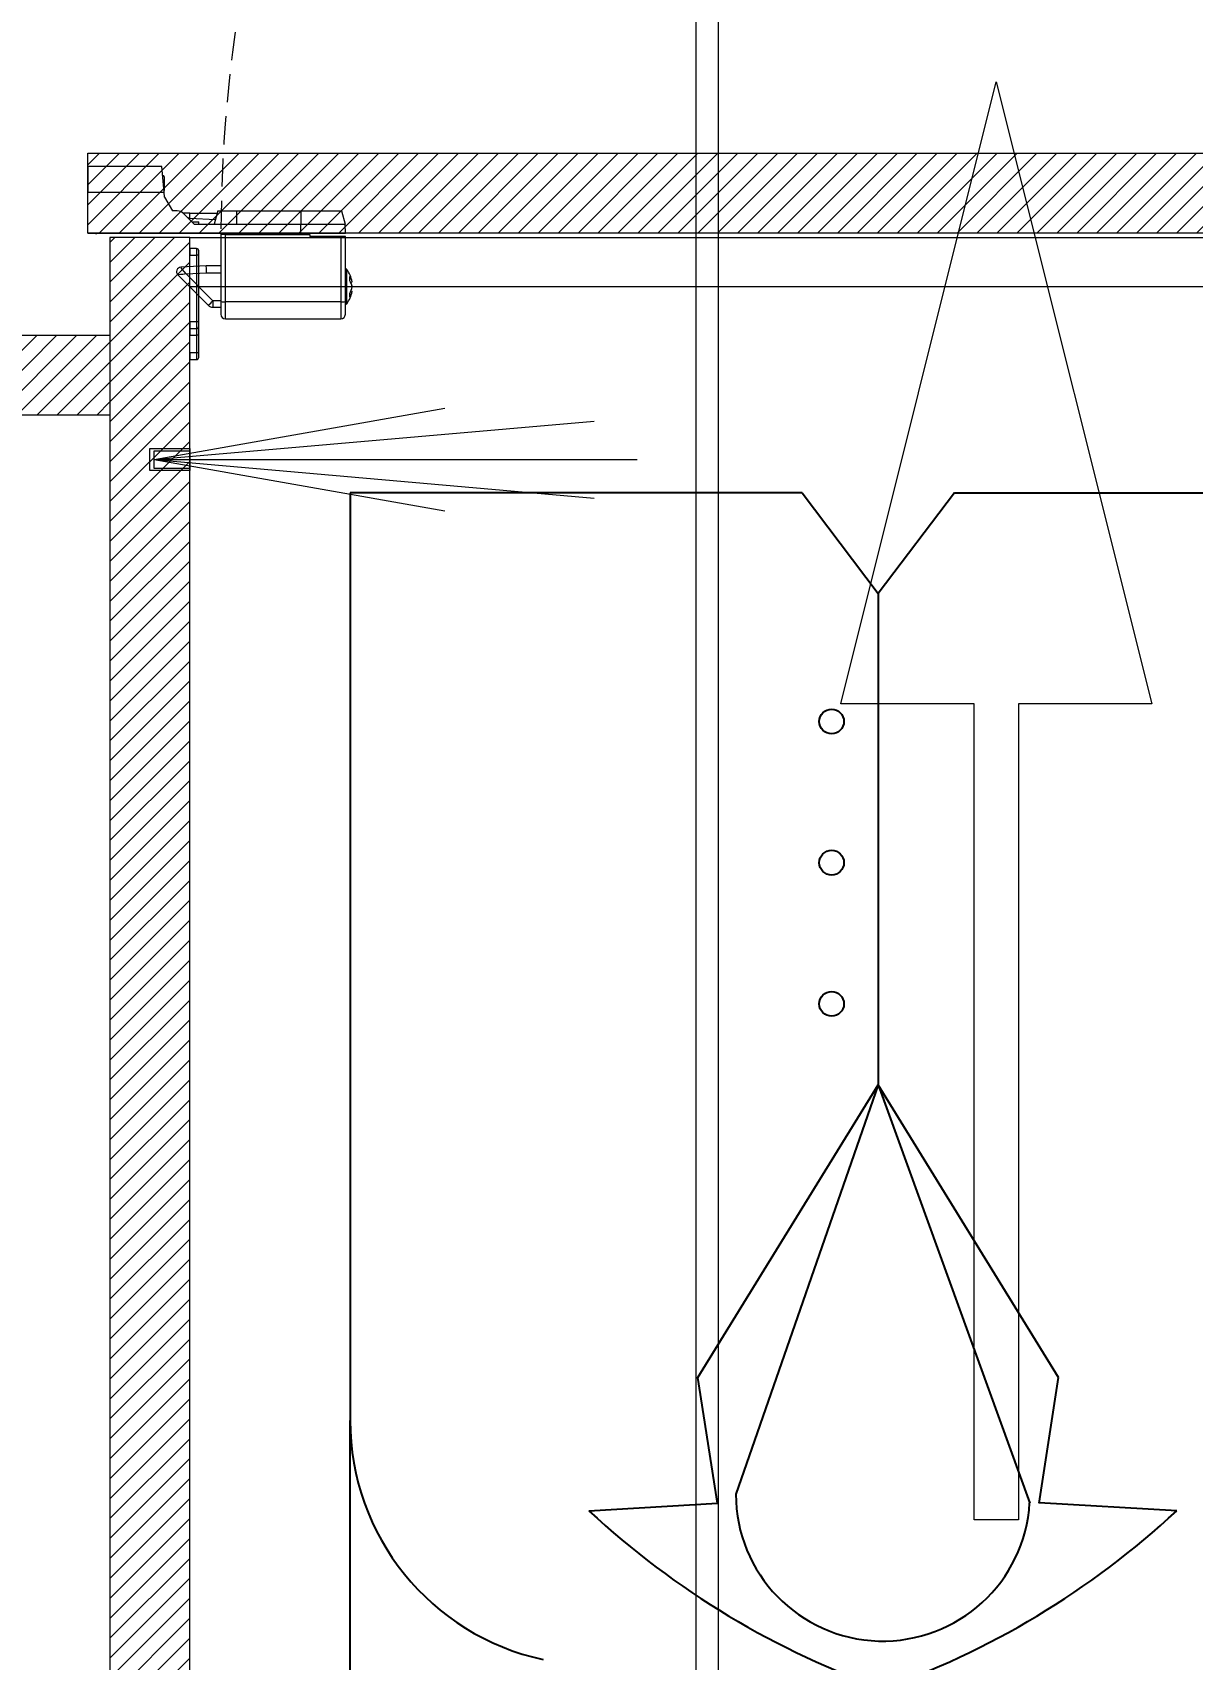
# Model space of a CAD drawing. Header units: millimetres. Extents: x -853320 to 19484, y -510814 to 9708.
# Drawn here: x 5698.5 to 5959.6, y 3425.6 to 3792 of the extents above; entities that cross this region are included whole.
import ezdxf
from ezdxf import colors
from ezdxf.entities.mleader import LeaderData, LeaderLine
from ezdxf.math import Vec2, Vec3

# ---------------------------------------------------------------- set-up
doc = ezdxf.new("R2010")
doc.units = ezdxf.units.MM
doc.linetypes.add('NASCOSTA', pattern=[9.525, 6.35, -3.175])
doc.layers.add('DS_ST_quote 1_50', color=7, linetype='Continuous')
doc.layers.add('VESTIARIO - clothing', color=185, linetype='Continuous')
for name, color, linetype, lineweight in [('F_ARREDI', 7, 'Continuous', 5), ('F_ELETTRODOMESTICI', 40, 'Continuous', 5), ('F_ESCURSORI_slider', 7, 'Continuous', 0), ('F_FERRAMENTA', 253, 'Continuous', 5), ('F_MULTI laminato OPACO', 1, 'Continuous', 5), ('F_Proiezioni', 253, 'NASCOSTA', 9), ('F_STRIP-LED', 2, 'Continuous', 5)]:
    doc.layers.add(name, color=color, linetype=linetype, lineweight=lineweight)
doc.styles.add('ARIAL', font='arial.ttf')
doc.styles.add('DANZI-DIDASCALIE', font='Yu Gothic UI Light.ttf', dxfattribs={"height": 30})
doc.dimstyles.new('ISO-100', dxfattribs={"dimtxt": 100, "dimasz": 5, "dimexe": 0.25, "dimexo": 6, "dimgap": 6, "dimtad": 1, "dimtxsty": 'ARIAL', "dimblk": 'ARCHTICK', "dimcen": 2.5, "dimdle": 15, "dimse1": 1, "dimse2": 1, "dimclrd": 256, "dimclre": 256, "dimclrt": 256, "dimadec": 0, "dimazin": 0, "dimtfac": 1, "dimtmove": 0, "dimatfit": 3, "dimldrblk": 'ARCHTICK', "dimfxl": 1, "dimlwd": -1, "dimlwe": -1, "dimarcsym": 0})

# ---------------------------------------------------------------- blocks, each defined once
blk = doc.blocks.new('_Dot')
at = {"color": 0, "linetype": 'ByBlock', "lineweight": -2}
blk.add_line((-0.5, 0), (-1, 0), dxfattribs=at)
at = {"color": 0, "linetype": 'ByBlock', "const_width": 0.5}
blk.add_lwpolyline([(-0.25, 0, 1), (0.25, 0, 1)], format="xyb", close=True, dxfattribs=at)
blk = doc.blocks.new('ARMADIO_camera master_sol.C_pianta')
at = {"layer": 'F_MULTI laminato OPACO', "transparency": 33554508}
h = blk.add_hatch(dxfattribs=at)
h.set_pattern_fill('ANSI31', color=256)
h.paths.add_polyline_path([(717856.42, 531636.1), (717838.42, 531636.1), (717838.42, 531056.1), (717856.42, 531056.1)])
h = blk.add_hatch(dxfattribs=at)
h.set_pattern_fill('ANSI31', color=256)
h.paths.add_polyline_path([(717856.42, 531078.1), (717856.42, 531096.1), (717892.42, 531096.1), (717892.42, 531078.1)])
h = blk.add_hatch(dxfattribs=at)
h.set_pattern_fill('ANSI31', color=6)
h.paths.add_polyline_path([(717511.42, 531037.1), (717511.42, 531055.1), (717861.42, 531055.1), (717861.42, 531037.1)])
at = {"layer": 'F_FERRAMENTA'}
for p, q in [((717836.42, 531083.1), (717836.42, 531082.1)), ((717836.42, 531082.1), (717836.92, 531082.1)), ((717836.42, 531082.1), (717836.42, 531078.1)), ((717838.42, 531083.6), (717836.92, 531083.6)), ((717836.92, 531082.1), (717836.92, 531083.6)), ((717836.92, 531078.1), (717836.92, 531082.1)), ((717836.92, 531082.1), (717838.42, 531082.1)), ((717838.42, 531082.1), (717838.42, 531083.6)), ((717838.42, 531082.1), (717838.42, 531078.1)), ((717836.42, 531078.1), (717836.92, 531078.1)), ((717836.42, 531078.1), (717836.42, 531076.1)), ((717836.92, 531076.6), (717836.92, 531078.1)), ((717838.42, 531078.1), (717836.92, 531078.1)), ((717838.42, 531076.6), (717838.42, 531078.1)), ((717830.42, 531074.4), (717804.42, 531074.4)), ((717804.42, 531070.57), (717804.42, 531074.4)), ((717830.42, 531074.4), (717830.42, 531070.57)), ((717836.42, 531076.1), (717836.42, 531075.1)), ((717836.42, 531075.1), (717836.42, 531060.1)), ((717836.42, 531075.1), (717836.92, 531075.1)), ((717838.42, 531076.6), (717836.92, 531076.6)), ((717836.92, 531075.1), (717836.92, 531076.6)), ((717836.92, 531075.1), (717838.42, 531075.1)), ((717836.92, 531060.1), (717836.92, 531075.1)), ((717838.42, 531075.1), (717838.42, 531076.6)), ((717838.42, 531075.1), (717838.42, 531060.1)), ((717803.09, 531071), (717803.09, 531070.04)), ((717803.38, 531071.15), (717803.42, 531071.15)), ((717803.38, 531071.15), (717803.38, 531070.15)), ((717803.42, 531073.4), (717803.42, 531070.53)), ((717803.42, 531070.53), (717803.42, 531055.9)), ((717804.42, 531070.57), (717830.42, 531070.57)), ((717804.42, 531055.9), (717804.42, 531070.57)), ((717830.42, 531070.57), (717830.42, 531055.4)), ((717831.42, 531070.53), (717831.42, 531073.4)), ((717833.22, 531071.8), (717831.42, 531071.8)), ((717831.42, 531055.4), (717831.42, 531070.53)), ((717833.22, 531070.35), (717833.22, 531071.8)), ((717841.13, 531064.5), (717834.28, 531071.36)), ((717802.15, 531068.12), (717801.91, 531068.18)), ((717801.91, 531067.08), (717801.92, 531067.15)), ((717801.93, 531067.08), (717801.91, 531067.08)), ((717803.09, 531070.04), (717803.09, 531063.29)), ((717803.38, 531070.15), (717803.38, 531063.15)), ((717831.42, 531070.35), (717833.22, 531070.35)), ((717833.22, 531070.35), (717839.27, 531064.29)), ((717802.25, 531066.19), (717801.91, 531066.11)), ((717803.42, 531063.15), (717803.38, 531063.15)), ((717834.68, 531064.05), (717831.42, 531064.05)), ((717839.27, 531064.29), (717834.68, 531064.05)), ((717831.42, 531062.5), (717834.72, 531062.5)), ((717834.72, 531062.5), (717840.47, 531062.8)), ((717836.42, 531060.1), (717836.42, 531059.1)), ((717836.42, 531060.1), (717836.92, 531060.1)), ((717836.92, 531058.6), (717836.92, 531060.1)), ((717838.42, 531060.1), (717836.92, 531060.1)), ((717838.42, 531058.6), (717838.42, 531060.1)), ((717803.42, 531055.9), (717804.42, 531055.9)), ((717804.42, 531055.9), (717811.42, 531055.9)), ((717811.42, 531055.4), (717811.42, 531055.9)), ((717836.92, 531058.6), (717838.42, 531058.6)), ((717813.42, 531055.1), (717803.42, 531055.1)), ((717803.42, 531055.1), (717803.49, 531053.1)), ((717813.42, 531053.1), (717803.49, 531053.1)), ((717804.3, 531050.1), (717803.49, 531053.1)), ((717830.42, 531055.4), (717811.42, 531055.4)), ((717861.42, 531055.1), (717813.42, 531055.1)), ((717813.42, 531055.1), (717813.42, 531053.1)), ((717827.92, 531053.1), (717813.42, 531053.1)), ((717813.42, 531050.1), (717813.42, 531053.1)), ((717814.42, 531055.1), (717814.42, 531055.4)), ((717819.42, 531055.4), (717819.42, 531055.1)), ((717837.42, 531053.1), (717827.92, 531053.1)), ((717827.92, 531050.1), (717827.92, 531053.1)), ((717829.42, 531055.4), (717829.42, 531055.1)), ((717830.42, 531055.4), (717831.42, 531055.4)), ((717831.42, 531055.1), (717831.42, 531055.4)), ((717832.12, 531050.1), (717832.92, 531053.1)), ((717836.43, 531053.1), (717836.43, 531052.6)), ((717837.92, 531052.6), (717836.43, 531052.6)), ((717837.42, 531053.1), (717839.84, 531050.68)), ((717861.42, 531055.1), (717859.67, 531055.19)), ((717861.42, 531055.1), (717861.42, 531045.89)), ((717813.42, 531050.1), (717804.3, 531050.1)), ((717827.92, 531050.1), (717813.42, 531050.1)), ((717832.12, 531050.1), (717827.92, 531050.1)), ((717838.41, 531050.6), (717832.25, 531050.6)), ((717838.43, 531051.73), (717832.64, 531052.04)), ((717838.43, 531051.73), (717838.41, 531050.6)), ((717838.41, 531050.6), (717839.93, 531050.6)), ((717838.46, 531052.06), (717838.43, 531051.73)), ((717838.43, 531051.73), (717838.8, 531051.71)), ((717841.25, 531050.1), (717842.31, 531050.1)), ((717844.09, 531047.01), (717842.31, 531050.1)), ((717844.09, 531047.01), (717844.19, 531045.89)), ((717861.42, 531045.89), (717844.19, 531045.89)), ((717844.19, 531045.89), (717844.69, 531040.1)), ((717844.22, 531042.45), (717844.22, 531045.5)), ((717861.42, 531040.1), (717861.42, 531045.89)), ((717844.69, 531040.1), (717861.42, 531040.1))]:
    blk.add_line(p, q, dxfattribs=at)
for centre, radius, start, end in [((717836.92, 531083.1), 0.5, 90, 180), ((717804.42, 531073.4), 1, 90, 180), ((717830.42, 531073.4), 1, 0, 90), ((717836.92, 531076.1), 0.5, 90, 180), ((717808.32, 531067.15), 6.5, 143.6416, 170.174), ((717803.38, 531070.79), 0.36, 90, 143.6416), ((717804.17, 531064.81), 5.77, 87.5213, 97.474), ((717830.67, 531064.81), 5.77, 82.526, 92.4787), ((717833.22, 531070.3), 1.5, 45, 90), ((717842.89, 531061.19), 13.33, 130.2603, 136.5394), ((717805.45, 531067.64), 3.59, 147.6918, 171.2791), ((717806.32, 531066.53), 4.46, 150.8214, 171.196), ((717805.58, 531067.87), 3.74, 190.1218, 212.1171), ((717806.1, 531067.71), 4.24, 188.5177, 201.2963), ((717805.19, 531069.13), 2.81, 171.2697, 188.7303), ((717804.71, 531066.61), 2.85, 190.0844, 216.4738), ((717808.32, 531067.15), 6.5, 189.826, 216.3584), ((717806, 531065.4), 3.61, 172.3056, 187.6944), ((717803.38, 531063.51), 0.36, 216.3584, 270), ((717840.42, 531063.8), 1, 273.1567, 44.7959), ((717840.42, 531063.8), 1, 273, 45), ((717836.92, 531059.1), 0.5, 180, 270), ((717859.6, 531053.89), 1.3, 87, 111.8724), ((717841.25, 531052.1), 2, 225, 270), ((717844.57, 531042.45), 0.35, 180, 261.4241)]:
    blk.add_arc(centre, radius, start, end, dxfattribs=at)
at = {"layer": 'F_FERRAMENTA', "extrusion": (0, 0, -1)}
for centre, major_axis, ratio, start_param, end_param in [((717834.68, 531064), (-0.04, 1.5), 0.001006, 1.53238, 3.141593), ((717839.27, 531064.24), (1.85, 0.27), 0.03046, 4.716764, 6.260381), ((717839.27, 531064.24), (-1.2, 1.44), 0.019707, 1.54715, 3.090766), ((717839.95, 531064.27), (-0.53, 1.47), 0.001231, 3.076393, 3.141962)]:
    blk.add_ellipse(centre, major_axis=major_axis, ratio=ratio, start_param=start_param, end_param=end_param, dxfattribs=at)
at = {"layer": 'F_MULTI laminato OPACO'}
for points in [[(717526.42, 531636.1), (717838.42, 531636.1), (717838.42, 531056.1), (717526.42, 531056.1)], [(717856.42, 531636.1), (717838.42, 531636.1), (717838.42, 531056.1), (717856.42, 531056.1)], [(717526.42, 531615.1), (717838.42, 531615.1), (717838.42, 531067.1), (717526.42, 531067.1)], [(717847.42, 531108.6), (717847.42, 531103.6), (717838.42, 531103.6), (717838.42, 531108.6)], [(717856.42, 531078.1), (717856.42, 531096.1), (717892.42, 531096.1), (717892.42, 531078.1)]]:
    blk.add_lwpolyline(points, close=True, dxfattribs=at)
at = {"layer": 'F_MULTI laminato OPACO', "color": 6}
blk.add_lwpolyline([(717511.42, 531037.1), (717511.42, 531055.1), (717861.42, 531055.1), (717861.42, 531037.1)], close=True, dxfattribs=at)
at = {"layer": 'F_Proiezioni'}
blk.add_lwpolyline([(717511.42, 531055.1), (717511.42, 530735.1, 0.41363), (717831.42, 531055.1)], format="xyb", dxfattribs=at)
at = {"layer": 'F_STRIP-LED'}
for q in [(717747.44, 531114.76), (717781.01, 531117.63), (717737.75, 531106.1), (717747.44, 531097.44), (717781.01, 531094.56)]:
    blk.add_line((717846.42, 531106.1), q, dxfattribs=at)
blk.add_lwpolyline([(717846.42, 531108.1), (717846.42, 531104.1), (717838.42, 531104.1), (717838.42, 531108.1)], close=True, dxfattribs=at)
at = {"layer": 'VESTIARIO - clothing', "color": 3}
for p, q in [((717802.34, 531391.33), (717802.34, 531322.49)), ((717616.26, 531342.78), (717647.26, 531340.99)), ((717748.58, 531342.78), (717719.64, 531341.11)), ((717647.27, 531341.11), (717642.87, 531312.78)), ((717683.46, 531246.86), (717649.34, 531341.11)), ((717683.46, 531246.86), (717715.53, 531339.04)), ((717719.64, 531341.11), (717724.05, 531312.78)), ((717802.34, 531113.61), (717802.34, 531322.49)), ((717642.87, 531312.78), (717683.46, 531246.86)), ((717724.05, 531312.78), (717683.46, 531246.86)), ((717683.46, 531136.27), (717683.46, 531246.86)), ((717666.32, 531113.61), (717683.46, 531136.27)), ((717700.59, 531113.61), (717683.46, 531136.27)), ((717666.32, 531113.61), (717562.51, 531113.61)), ((717700.59, 531113.61), (717802.34, 531113.61))]:
    blk.add_line(p, q, dxfattribs=at)
for centre in [(717693.96, 531228.67), (717693.96, 531196.87), (717693.96, 531165.08)]:
    blk.add_circle(centre, 2.78, dxfattribs=at)
for centre, radius, start, end in [((717744.9, 531204.83), 188.62, 109.0113, 132.9997), ((717619.94, 531204.83), 188.62, 47.0003, 70.9887), ((717747.31, 531322.49), 55.03, 0, 77.8163), ((717682.42, 531339.04), 33.1, 0, 176.5909)]:
    blk.add_arc(centre, radius, start, end, dxfattribs=at)
blk = doc.blocks.new('Pist. c.1150 aperti')
at = {"color": 175, "linetype": 'Continuous', "lineweight": 5}
for points in [[(461468.3, -15923.24), (461468.3, -18183.24), (461308.3, -18183.24), (461308.3, -15923.24)], [(461463.3, -15923.24), (461463.3, -18183.24), (461313.3, -18183.24), (461313.3, -15923.24)]]:
    blk.add_lwpolyline(points, close=True, dxfattribs=at)
at = {"color": 1, "lineweight": 5}
blk.add_lwpolyline([(461370.83, -17911.01), (461370.83, -17727.23), (461340.83, -17727.23), (461375.83, -17587.23), (461410.83, -17727.23), (461380.83, -17727.23), (461380.83, -17911.01)], close=True, dxfattribs=at)
blk = doc.blocks.new('_ArchTick')
at = {"color": 0, "linetype": 'ByBlock', "const_width": 0.15}
blk.add_lwpolyline([(-0.5, -0.5), (0.5, 0.5)], dxfattribs=at)
blk = doc.blocks.new('*D146')
at = {"layer": 'Defpoints', "color": 0, "transparency": 16777216}
for p in [(5588.56, 7348.81), (19268.52, 2810.66), (19483.82, 2810.66)]:
    blk.add_point(p, dxfattribs=at)
at = {"layer": 'DS_ST_quote 1_50', "transparency": 16777216}
blk.add_line((19268.52, 7363.81), (19268.52, 2795.66), dxfattribs=at)
at = {"layer": 'DS_ST_quote 1_50', "transparency": 16777216, "xscale": 5, "yscale": 5, "zscale": 5}
for p, rotation in [((19268.52, 7348.81), 90), ((19268.52, 2810.66), 270)]:
    blk.add_blockref('_ArchTick', p, dxfattribs=dict(at, rotation=rotation))
at = {"layer": 'DS_ST_quote 1_50', "transparency": 16777216, "insert": (19202.43, 5079.74), "char_height": 100, "attachment_point": 5, "rotation": 90, "style": 'ARIAL'}
blk.add_mtext('4538,15', dxfattribs=at)
blk = doc.blocks.new('BAGNO-LAVANDERIA_pianta_sol.B')
at = {"layer": 'F_ELETTRODOMESTICI', "color": 5, "ltscale": 5}
ml = blk.add_multileader_mtext('Standard', dxfattribs=at)
ml.set_content('{\\fYu Gothic UI Light|b0|i0|c128|p34;BASAMENTO c/cassetto} ditta MIELE art.WTS 610', color=5, style='DANZI-DIDASCALIE')
ml.set_leader_properties(color=256, linetype='ByLayer', lineweight=-1)
ml.set_arrow_properties(name='DOT')
ml.build(insert=Vec2(0, 0))
ml.multileader.update_dxf_attribs({"arrow_head_size": 5, "scale": 5})
ctx = ml.context
ctx.base_point, ctx.scale, ctx.char_height, ctx.arrow_head_size, ctx.landing_gap_size, ctx.plane_origin, ctx.plane_x_axis, ctx.plane_y_axis = Vec3(865728.96, 518190.64), 5, 25, 5, 10, Vec3(865691.99, 518253.27), Vec3(0, -1), Vec3(1, 0)
notes = []
notes.append((ctx, [(0, (0, 0, 0), (0, 0), (1, 0), 1, [])]))
ctx.mtext.insert, ctx.mtext.text_direction, ctx.mtext.rotation, ctx.mtext.width, ctx.mtext.flow_direction = Vec3(865741.68, 518180.64), Vec3(0, -1), 4.712389, 471.5743, 5
ml = blk.add_multileader_mtext('Standard', dxfattribs=at)
ml.set_content('{\\fYu Gothic UI Light|b0|i0|c128|p34;LAVASCIUGA} ditta MIELE art.WTD165 WPM 8/5kg', color=5, style='DANZI-DIDASCALIE')
ml.set_leader_properties(color=256, linetype='ByLayer', lineweight=-1)
ml.set_arrow_properties(name='DOT')
ml.build(insert=Vec2(0, 0))
ml.multileader.update_dxf_attribs({"arrow_head_size": 5, "scale": 5})
ctx = ml.context
ctx.base_point, ctx.scale, ctx.char_height, ctx.arrow_head_size, ctx.landing_gap_size, ctx.plane_origin, ctx.plane_x_axis, ctx.plane_y_axis = Vec3(865852.82, 518185.28), 5, 25, 5, 10, Vec3(865819.83, 518247.92), Vec3(0, -1), Vec3(1, 0)
notes.append((ctx, [(0, (0, 0, 0), (0, 0), (1, 0), 1, [])]))
ctx.mtext.insert, ctx.mtext.text_direction, ctx.mtext.rotation, ctx.mtext.width, ctx.mtext.flow_direction = Vec3(865869.52, 518175.28), Vec3(0, -1), 4.712389, 377.0167, 5
for ctx, leaders in notes:
    for number, flags, end, landing, length, lines in leaders:
        leader = LeaderData()
        leader.index, (leader.has_last_leader_line, leader.has_dogleg_vector, leader.attachment_direction) = number, flags
        leader.last_leader_point, leader.dogleg_vector, leader.dogleg_length = Vec3(end), Vec3(landing), length
        for number, points, colour, breaks in lines:
            line = LeaderLine()
            line.index, line.vertices, line.color, line.breaks = number, Vec3.list(points), colors.encode_raw_color(colour), breaks
            leader.lines.append(line)
        ctx.leaders.append(leader)

msp = doc.modelspace()

# ---------------------------------------------------------------- block references
at = {"layer": 'F_ARREDI', "color": 2, "lineweight": 5}
msp.add_blockref('BAGNO-LAVANDERIA_pianta_sol.B', (-853319.899, -510814.178), dxfattribs=at)
at = {"layer": 'F_ARREDI', "color": 2, "lineweight": 5, "rotation": 180}
msp.add_blockref('ARMADIO_camera master_sol.C_pianta', (723572.288, 534801.91), dxfattribs=at)
at = {"layer": 'F_ESCURSORI_slider', "lineweight": 13}
msp.add_blockref('Pist. c.1150 aperti', (-455460.438, 21368.058), dxfattribs=at)

# ---------------------------------------------------------------- dimensions: what is measured, and where the dimension line sits
at = {"layer": 'DS_ST_quote 1_50', "color": 4}
dim = msp.add_linear_dim(base=(19268.5243, 2810.6601), p1=(5588.556, 7348.8148), p2=(19483.824, 2810.6601), angle=90, dimstyle='ISO-100', dxfattribs=at)
dim.commit()
dim.dimension.update_dxf_attribs({"geometry": '*D146', "text_midpoint": (19202.4288, 5079.7375)})

doc.saveas('drawing.dxf')
